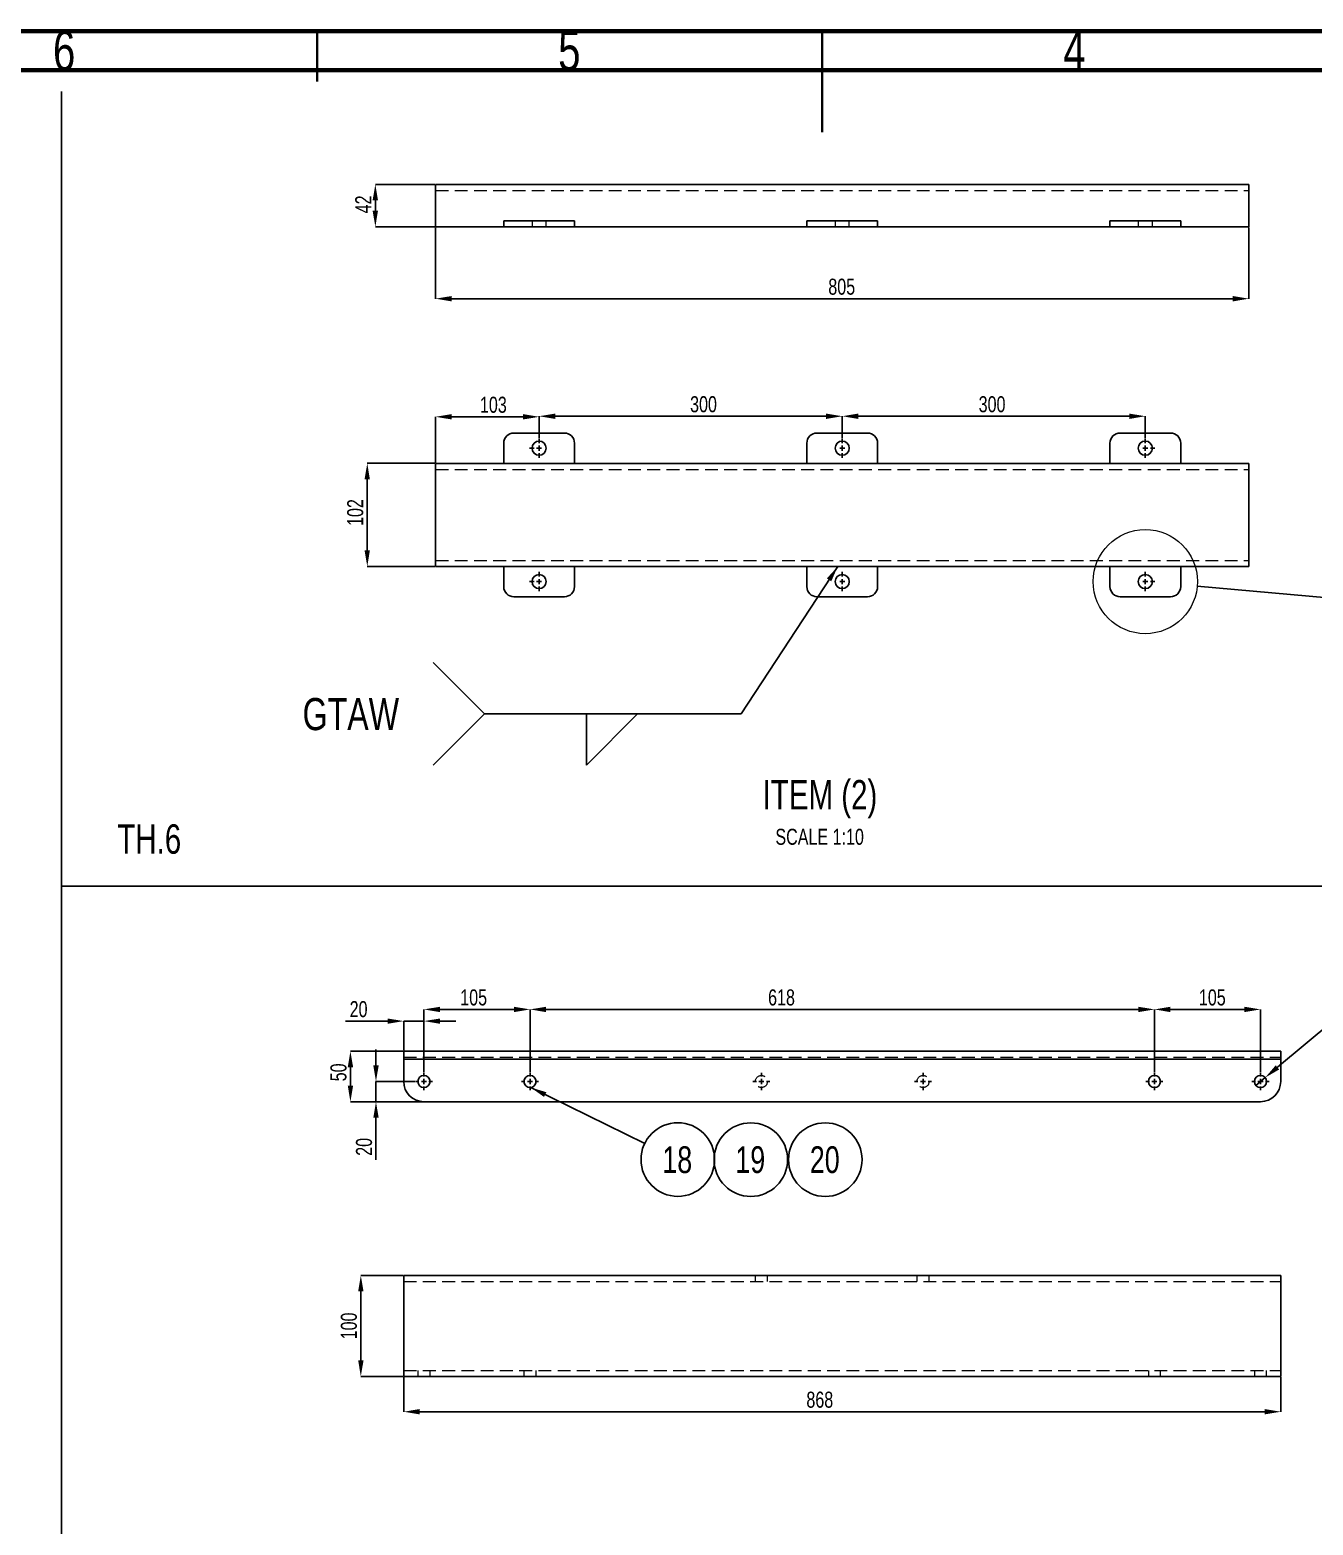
# Model space of a CAD drawing. Header units: millimetres. Extents: x 15 to 1268, y -316 to 292.
# Drawn here: x 989.9 to 1116.9, y 142 to 290 of the extents above; entities that cross this region are included whole.
import ezdxf

# ---------------------------------------------------------------- set-up
doc = ezdxf.new("R2010")
doc.units = ezdxf.units.MM
doc.header["$PDSIZE"] = -1
doc.linetypes.add('HIDDEN', pattern=[1.905, 1.27, -0.635])
doc.layers.add('FORMAT', color=7, linetype='Continuous')
doc.styles.add('SLDTEXTSTYLE0', font='TXT', dxfattribs={"width": 0.75})
doc.dimstyles.new('SLDDIMSTYLE0', dxfattribs={"dimtxt": 0.18, "dimasz": 1.5875, "dimexe": 0, "dimexo": 0.0625, "dimgap": 0, "dimtad": 0, "dimtih": 1, "dimtoh": 1, "dimdec": 0, "dimrnd": 1e-09, "dimzin": 0, "dimdsep": 46, "dimtxsty": 'Standard', "dimsah": 1, "dimcen": 0.09, "dimadec": 0, "dimazin": 0, "dimtfac": 1.5875, "dimtdec": 0, "dimtofl": 0, "dimtmove": 0, "dimatfit": 3, "dimfxl": 1, "dimfrac": 2, "dimtolj": 1, "dimtzin": 0, "dimarcsym": 0})
doc.dimstyles.new('SLDDIMSTYLE14', dxfattribs={"dimtxt": 0.18, "dimasz": 1.5875, "dimexe": 0, "dimexo": 0.0625, "dimgap": 0, "dimtad": 0, "dimtih": 1, "dimtoh": 1, "dimdec": 0, "dimrnd": 1e-09, "dimzin": 0, "dimdsep": 46, "dimtxsty": 'Standard', "dimblk1": 'NONE', "dimblk2": 'NONE', "dimsah": 1, "dimcen": 0.09, "dimadec": 0, "dimazin": 0, "dimtfac": 1.5875, "dimtdec": 0, "dimtofl": 0, "dimtmove": 0, "dimatfit": 3, "dimldrblk": 'NONE', "dimfxl": 1, "dimfrac": 2, "dimtolj": 1, "dimtzin": 0, "dimarcsym": 0})
doc.dimstyles.new('SLDDIMSTYLE17', dxfattribs={"dimtxt": 1.5875, "dimasz": 1.5875, "dimexe": 0, "dimexo": 0.0625, "dimgap": 0.396875, "dimtad": 0, "dimtih": 1, "dimtoh": 1, "dimdec": 0, "dimlfac": 10, "dimrnd": 1e-09, "dimzin": 12, "dimdsep": 46, "dimtxsty": 'SLDTEXTSTYLE0', "dimblk1": 'NONE', "dimsah": 1, "dimcen": 0, "dimadec": 0, "dimazin": 3, "dimtfac": 1, "dimtdec": 0, "dimtmove": 0, "dimatfit": 3, "dimldrblk": 'NONE', "dimfxl": 1, "dimfrac": 2, "dimtolj": 1, "dimtzin": 12, "dimarcsym": 0})
doc.dimstyles.new('SLDDIMSTYLE3', dxfattribs={"dimtxt": 1.5875, "dimasz": 1.5875, "dimexe": 0, "dimexo": 0.0625, "dimgap": 0.396875, "dimtad": 1, "dimdec": 0, "dimlfac": 10, "dimrnd": 1e-09, "dimzin": 12, "dimdsep": 46, "dimtxsty": 'SLDTEXTSTYLE0', "dimsah": 1, "dimcen": 0.09, "dimadec": 0, "dimazin": 3, "dimtfac": 1, "dimtdec": 0, "dimtofl": 0, "dimtmove": 0, "dimatfit": 3, "dimfxl": 1, "dimfrac": 2, "dimtolj": 1, "dimtzin": 12, "dimarcsym": 0})
doc.dimstyles.new('SLDDIMSTYLE4', dxfattribs={"dimtxt": 1.5875, "dimasz": 1.5875, "dimexe": 0, "dimexo": 0.0625, "dimgap": 0.396875, "dimtad": 1, "dimdec": 0, "dimlfac": 10, "dimrnd": 1e-09, "dimzin": 12, "dimdsep": 46, "dimtxsty": 'SLDTEXTSTYLE0', "dimsah": 1, "dimcen": 0.09, "dimadec": 0, "dimazin": 3, "dimtfac": 1, "dimtdec": 0, "dimtmove": 0, "dimatfit": 0, "dimfxl": 1, "dimfrac": 2, "dimtolj": 1, "dimtzin": 12, "dimarcsym": 0})

# ---------------------------------------------------------------- blocks, each defined once
blk = doc.blocks.new('*D788')
at = {"layer": 'Defpoints', "color": 0}
for p in [(1030.04, 247.07), (1023.28, 236.87), (1030.04, 236.87)]:
    blk.add_point(p, dxfattribs=at)
at = {"layer": 'FORMAT', "color": 0, "lineweight": -2}
for p, q in [((1029.98, 247.07), (1023.28, 247.07)), ((1023.28, 245.48), (1023.28, 238.46)), ((1029.98, 236.87), (1023.28, 236.87))]:
    blk.add_line(p, q, dxfattribs=at)
at = {"layer": 'FORMAT', "color": 0}
for points in [[(1023.01, 245.48), (1023.54, 245.48), (1023.28, 247.07)], [(1023.01, 238.46), (1023.54, 238.46), (1023.28, 236.87)]]:
    blk.add_solid(points, dxfattribs=at)
at = {"layer": 'FORMAT', "color": 0, "insert": (1021.29, 242.2), "char_height": 1.587, "attachment_point": 2, "rotation": 90, "style": 'SLDTEXTSTYLE0'}
blk.add_mtext('\\A1;102', dxfattribs=at)
blk = doc.blocks.new('*D789')
at = {"layer": 'Defpoints', "color": 0}
for p in [(1100.29, 251.73), (1070.29, 249.52), (1100.29, 249.52)]:
    blk.add_point(p, dxfattribs=at)
at = {"layer": 'FORMAT', "color": 0, "lineweight": -2}
for p, q in [((1070.29, 249.58), (1070.29, 251.73)), ((1071.88, 251.73), (1098.7, 251.73)), ((1100.29, 249.58), (1100.29, 251.73))]:
    blk.add_line(p, q, dxfattribs=at)
at = {"layer": 'FORMAT', "color": 0}
for points in [[(1071.88, 251.99), (1071.88, 251.46), (1070.29, 251.73)], [(1098.7, 251.99), (1098.7, 251.46), (1100.29, 251.73)]]:
    blk.add_solid(points, dxfattribs=at)
at = {"layer": 'FORMAT', "color": 0, "insert": (1085.12, 253.71), "char_height": 1.587, "attachment_point": 2, "style": 'SLDTEXTSTYLE0'}
blk.add_mtext('\\A1;300', dxfattribs=at)
blk = doc.blocks.new('*D790')
at = {"layer": 'Defpoints', "color": 0}
for p in [(1070.29, 251.73), (1040.29, 249.52), (1070.29, 249.52)]:
    blk.add_point(p, dxfattribs=at)
at = {"layer": 'FORMAT', "color": 0, "lineweight": -2}
for p, q in [((1040.29, 249.58), (1040.29, 251.73)), ((1041.88, 251.73), (1068.7, 251.73)), ((1070.29, 249.58), (1070.29, 251.73))]:
    blk.add_line(p, q, dxfattribs=at)
at = {"layer": 'FORMAT', "color": 0}
for points in [[(1041.88, 251.99), (1041.88, 251.46), (1040.29, 251.73)], [(1068.7, 251.99), (1068.7, 251.46), (1070.29, 251.73)]]:
    blk.add_solid(points, dxfattribs=at)
at = {"layer": 'FORMAT', "color": 0, "insert": (1056.56, 253.71), "char_height": 1.587, "attachment_point": 2, "style": 'SLDTEXTSTYLE0'}
blk.add_mtext('\\A1;300', dxfattribs=at)
blk = doc.blocks.new('*D791')
at = {"layer": 'Defpoints', "color": 0}
for p in [(1030.04, 251.67), (1040.29, 249.52), (1030.04, 247.07)]:
    blk.add_point(p, dxfattribs=at)
at = {"layer": 'FORMAT', "color": 0, "lineweight": -2}
for p, q in [((1030.04, 247.13), (1030.04, 251.67)), ((1038.7, 251.67), (1031.63, 251.67)), ((1040.29, 249.58), (1040.29, 251.67))]:
    blk.add_line(p, q, dxfattribs=at)
at = {"layer": 'FORMAT', "color": 0}
for points in [[(1031.63, 251.94), (1031.63, 251.41), (1030.04, 251.67)], [(1038.7, 251.94), (1038.7, 251.41), (1040.29, 251.67)]]:
    blk.add_solid(points, dxfattribs=at)
at = {"layer": 'FORMAT', "color": 0, "insert": (1035.76, 253.66), "char_height": 1.587, "attachment_point": 2, "style": 'SLDTEXTSTYLE0'}
blk.add_mtext('\\A1;103', dxfattribs=at)
blk = doc.blocks.new('SW_NOTE_0_53')
at = {"layer": 'FORMAT', "color": 0, "attachment_point": 2, "style": 'SLDTEXTSTYLE0'}
for s, insert, char_height in [('ITEM (2)', (7, 3.75), 2.91), ('SCALE 1:10', (6.97, -1.07), 1.587)]:
    blk.add_mtext(s, dxfattribs=dict(at, insert=insert, char_height=char_height))
blk = doc.blocks.new('SW_CENTERMARKSYMBOL_25')
at = {"layer": 'FORMAT', "color": 0}
for p, q in [((-60.5, 0), (-60.95, 0)), ((-60, 0), (-60.25, 0)), ((-60, 0.5), (-60, 0.95)), ((-60, 0), (-60, 0.25)), ((-60, 0), (-60, -0.25)), ((-60, 0), (-59.75, 0)), ((-30, 0), (-30.25, 0)), ((-30, 0.5), (-30, 0.95)), ((-30, 0), (-30, 0.25)), ((-30, 0), (-30, -0.25)), ((-30, 0), (-29.75, 0)), ((0, 0), (-0.25, 0)), ((0, 0.5), (0, 0.95)), ((0, 0), (0, 0.25)), ((0, 0), (0, -0.25)), ((0, 0), (0.25, 0)), ((0.5, 0), (0.95, 0)), ((-60, -0.5), (-60, -0.95)), ((-30, -0.5), (-30, -0.95)), ((0, -0.5), (0, -0.95))]:
    blk.add_line(p, q, dxfattribs=at)
blk = doc.blocks.new('SW_CENTERMARKSYMBOL_26')
at = {"layer": 'FORMAT', "color": 0}
for p, q in [((-60.5, 0), (-60.95, 0)), ((-60, 0), (-60.25, 0)), ((-60, 0.5), (-60, 0.95)), ((-60, 0), (-60, 0.25)), ((-60, 0), (-60, -0.25)), ((-60, 0), (-59.75, 0)), ((-30, 0), (-30.25, 0)), ((-30, 0.5), (-30, 0.95)), ((-30, 0), (-30, 0.25)), ((-30, 0), (-30, -0.25)), ((-30, 0), (-29.75, 0)), ((0, 0), (-0.25, 0)), ((0, 0.5), (0, 0.95)), ((0, 0), (0, 0.25)), ((0, 0), (0, -0.25)), ((0, 0), (0.25, 0)), ((0.5, 0), (0.95, 0)), ((-60, -0.5), (-60, -0.95)), ((-30, -0.5), (-30, -0.95)), ((0, -0.5), (0, -0.95))]:
    blk.add_line(p, q, dxfattribs=at)
blk = doc.blocks.new('_None')
blk = doc.blocks.new('SW_SYMBOL_AWLD_FILL')
at = {"layer": 'FORMAT', "color": 0}
for p, q in [((0, 0), (0, 1250)), ((0, 1250), (1250, 0)), ((1250, 0), (0, 0))]:
    blk.add_line(p, q, dxfattribs=at)
blk = doc.blocks.new('SW_WELDSYMBOL_1')
at = {"layer": 'FORMAT', "color": 0}
for p in [(-30.48, 5.08), (-30.48, -5.08), (0, 0)]:
    blk.add_line(p, (-25.4, 0), dxfattribs=at)
at = {"layer": 'FORMAT', "color": 0, "extrusion": (0, 0, -1), "xscale": 0.0040555664, "yscale": 0.0040555664, "zscale": 0.0040555664, "rotation": 180}
blk.add_blockref('SW_SYMBOL_AWLD_FILL', (15.33, 0.01), dxfattribs=at)
at = {"layer": 'FORMAT', "color": 0, "insert": (-43.42, 1.57), "char_height": 3.175, "attachment_point": 1, "style": 'SLDTEXTSTYLE0'}
blk.add_mtext('GTAW', dxfattribs=at)
blk = doc.blocks.new('*D792')
at = {"layer": 'Defpoints', "color": 0}
for p in [(1030.04, 270.47), (1110.54, 270.47), (1110.54, 263.36)]:
    blk.add_point(p, dxfattribs=at)
at = {"layer": 'FORMAT', "color": 0, "lineweight": -2}
for p, q in [((1030.04, 270.41), (1030.04, 263.36)), ((1110.54, 270.41), (1110.54, 263.36)), ((1031.63, 263.36), (1108.95, 263.36))]:
    blk.add_line(p, q, dxfattribs=at)
at = {"layer": 'FORMAT', "color": 0}
for points in [[(1031.63, 263.62), (1031.63, 263.09), (1030.04, 263.36)], [(1108.95, 263.62), (1108.95, 263.09), (1110.54, 263.36)]]:
    blk.add_solid(points, dxfattribs=at)
at = {"layer": 'FORMAT', "color": 0, "insert": (1070.24, 265.34), "char_height": 1.587, "attachment_point": 2, "style": 'SLDTEXTSTYLE0'}
blk.add_mtext('\\A1;805', dxfattribs=at)
blk = doc.blocks.new('*D793')
at = {"layer": 'Defpoints', "color": 0}
for p in [(1024.08, 274.67), (1030.04, 274.67), (1030.04, 270.47)]:
    blk.add_point(p, dxfattribs=at)
at = {"layer": 'FORMAT', "color": 0, "lineweight": -2}
for p, q in [((1029.98, 274.67), (1024.08, 274.67)), ((1024.08, 272.06), (1024.08, 273.09)), ((1029.98, 270.47), (1024.08, 270.47))]:
    blk.add_line(p, q, dxfattribs=at)
at = {"layer": 'FORMAT', "color": 0}
for points in [[(1023.81, 273.09), (1024.34, 273.09), (1024.08, 274.67)], [(1023.81, 272.06), (1024.34, 272.06), (1024.08, 270.47)]]:
    blk.add_solid(points, dxfattribs=at)
at = {"layer": 'FORMAT', "color": 0, "insert": (1022.09, 272.69), "char_height": 1.587, "attachment_point": 2, "rotation": 90, "style": 'SLDTEXTSTYLE0'}
blk.add_mtext('\\A1;42', dxfattribs=at)
blk = doc.blocks.new('*D800')
at = {"layer": 'Defpoints', "color": 0}
for p in [(1026.89, 166.72), (1022.64, 156.72), (1026.89, 156.72)]:
    blk.add_point(p, dxfattribs=at)
at = {"layer": 'FORMAT', "color": 0, "lineweight": -2}
for p, q in [((1026.83, 166.72), (1022.64, 166.72)), ((1022.64, 165.14), (1022.64, 158.31)), ((1026.83, 156.72), (1022.64, 156.72))]:
    blk.add_line(p, q, dxfattribs=at)
at = {"layer": 'FORMAT', "color": 0}
for points in [[(1022.38, 165.14), (1022.91, 165.14), (1022.64, 166.72)], [(1022.38, 158.31), (1022.91, 158.31), (1022.64, 156.72)]]:
    blk.add_solid(points, dxfattribs=at)
at = {"layer": 'FORMAT', "color": 0, "insert": (1020.66, 161.72), "char_height": 1.587, "attachment_point": 2, "rotation": 90, "style": 'SLDTEXTSTYLE0'}
blk.add_mtext('\\A1;100', dxfattribs=at)
blk = doc.blocks.new('*D801')
at = {"layer": 'Defpoints', "color": 0}
for p in [(1026.89, 156.72), (1113.69, 156.72), (1113.69, 153.23)]:
    blk.add_point(p, dxfattribs=at)
at = {"layer": 'FORMAT', "color": 0, "lineweight": -2}
for p, q in [((1026.89, 156.66), (1026.89, 153.23)), ((1113.69, 156.66), (1113.69, 153.23)), ((1028.48, 153.23), (1112.1, 153.23))]:
    blk.add_line(p, q, dxfattribs=at)
at = {"layer": 'FORMAT', "color": 0}
for points in [[(1028.48, 153.5), (1028.48, 152.97), (1026.89, 153.23)], [(1112.1, 153.5), (1112.1, 152.97), (1113.69, 153.23)]]:
    blk.add_solid(points, dxfattribs=at)
at = {"layer": 'FORMAT', "color": 0, "insert": (1068.07, 155.22), "char_height": 1.587, "attachment_point": 2, "style": 'SLDTEXTSTYLE0'}
blk.add_mtext('\\A1;868', dxfattribs=at)
blk = doc.blocks.new('*D864')
at = {"layer": 'Defpoints', "color": 0}
for p in [(1026.89, 188.9), (1021.61, 183.9), (1028.89, 183.9)]:
    blk.add_point(p, dxfattribs=at)
at = {"layer": 'FORMAT', "color": 0, "lineweight": -2}
for p, q in [((1026.83, 188.9), (1021.61, 188.9)), ((1021.61, 187.32), (1021.61, 185.49)), ((1028.83, 183.9), (1021.61, 183.9))]:
    blk.add_line(p, q, dxfattribs=at)
at = {"layer": 'FORMAT', "color": 0}
for points in [[(1021.35, 187.32), (1021.88, 187.32), (1021.61, 188.9)], [(1021.35, 185.49), (1021.88, 185.49), (1021.61, 183.9)]]:
    blk.add_solid(points, dxfattribs=at)
at = {"layer": 'FORMAT', "color": 0, "insert": (1019.63, 186.81), "char_height": 1.587, "attachment_point": 2, "rotation": 90, "style": 'SLDTEXTSTYLE0'}
blk.add_mtext('\\A1;50', dxfattribs=at)
blk = doc.blocks.new('*D865')
at = {"layer": 'Defpoints', "color": 0}
for p in [(1026.89, 191.88), (1026.89, 188.9), (1028.89, 186.75)]:
    blk.add_point(p, dxfattribs=at)
at = {"layer": 'FORMAT', "color": 0, "lineweight": -2}
for p, q in [((1025.3, 191.88), (1021.13, 191.88)), ((1026.89, 188.97), (1026.89, 191.88)), ((1028.89, 191.88), (1026.89, 191.88)), ((1028.89, 186.82), (1028.89, 191.88)), ((1030.48, 191.88), (1032.06, 191.88))]:
    blk.add_line(p, q, dxfattribs=at)
at = {"layer": 'FORMAT', "color": 0}
for points in [[(1025.3, 192.14), (1025.3, 191.62), (1026.89, 191.88)], [(1030.48, 192.14), (1030.48, 191.62), (1028.89, 191.88)]]:
    blk.add_solid(points, dxfattribs=at)
at = {"layer": 'FORMAT', "color": 0, "insert": (1022.42, 193.86), "char_height": 1.587, "attachment_point": 2, "style": 'SLDTEXTSTYLE0'}
blk.add_mtext('\\A1;20', dxfattribs=at)
blk = doc.blocks.new('*D866')
at = {"layer": 'Defpoints', "color": 0}
for p in [(1039.39, 193.04), (1028.89, 186.75), (1039.39, 186.75)]:
    blk.add_point(p, dxfattribs=at)
at = {"layer": 'FORMAT', "color": 0, "lineweight": -2}
for p, q in [((1028.89, 186.82), (1028.89, 193.04)), ((1030.48, 193.04), (1037.8, 193.04)), ((1039.39, 186.82), (1039.39, 193.04))]:
    blk.add_line(p, q, dxfattribs=at)
at = {"layer": 'FORMAT', "color": 0}
for points in [[(1030.48, 193.3), (1030.48, 192.77), (1028.89, 193.04)], [(1037.8, 193.3), (1037.8, 192.77), (1039.39, 193.04)]]:
    blk.add_solid(points, dxfattribs=at)
at = {"layer": 'FORMAT', "color": 0, "insert": (1033.81, 195.02), "char_height": 1.587, "attachment_point": 2, "style": 'SLDTEXTSTYLE0'}
blk.add_mtext('\\A1;105', dxfattribs=at)
blk = doc.blocks.new('*D867')
at = {"layer": 'Defpoints', "color": 0}
for p in [(1101.19, 193.04), (1039.39, 186.75), (1101.19, 186.75)]:
    blk.add_point(p, dxfattribs=at)
at = {"layer": 'FORMAT', "color": 0, "lineweight": -2}
for p, q in [((1039.39, 186.82), (1039.39, 193.04)), ((1040.98, 193.04), (1099.6, 193.04)), ((1101.19, 186.82), (1101.19, 193.04))]:
    blk.add_line(p, q, dxfattribs=at)
at = {"layer": 'FORMAT', "color": 0}
for points in [[(1040.98, 193.3), (1040.98, 192.77), (1039.39, 193.04)], [(1099.6, 193.3), (1099.6, 192.77), (1101.19, 193.04)]]:
    blk.add_solid(points, dxfattribs=at)
at = {"layer": 'FORMAT', "color": 0, "insert": (1064.28, 195.02), "char_height": 1.587, "attachment_point": 2, "style": 'SLDTEXTSTYLE0'}
blk.add_mtext('\\A1;618', dxfattribs=at)
blk = doc.blocks.new('*D868')
at = {"layer": 'Defpoints', "color": 0}
for p in [(1111.69, 193.04), (1101.19, 186.75), (1111.69, 186.75)]:
    blk.add_point(p, dxfattribs=at)
at = {"layer": 'FORMAT', "color": 0, "lineweight": -2}
for p, q in [((1101.19, 186.82), (1101.19, 193.04)), ((1102.78, 193.04), (1110.1, 193.04)), ((1111.69, 186.82), (1111.69, 193.04))]:
    blk.add_line(p, q, dxfattribs=at)
at = {"layer": 'FORMAT', "color": 0}
for points in [[(1102.78, 193.3), (1102.78, 192.77), (1101.19, 193.04)], [(1110.1, 193.3), (1110.1, 192.77), (1111.69, 193.04)]]:
    blk.add_solid(points, dxfattribs=at)
at = {"layer": 'FORMAT', "color": 0, "insert": (1106.92, 195.02), "char_height": 1.587, "attachment_point": 2, "style": 'SLDTEXTSTYLE0'}
blk.add_mtext('\\A1;105', dxfattribs=at)
blk = doc.blocks.new('*D869')
at = {"layer": 'Defpoints', "color": 0}
for p in [(1111.23, 185.52), (1112.15, 186.29)]:
    blk.add_point(p, dxfattribs=at)
at = {"layer": 'FORMAT', "color": 0, "lineweight": -2}
for p, q in [((1118.84, 191.88), (1113.37, 187.31)), ((1125.41, 191.88), (1118.84, 191.88)), ((1111.23, 185.52), (1112.15, 186.29))]:
    blk.add_line(p, q, dxfattribs=at)
at = {"layer": 'FORMAT', "color": 0}
blk.add_solid([(1113.2, 187.51), (1113.54, 187.1), (1112.15, 186.29)], dxfattribs=at)
at = {"layer": 'FORMAT', "color": 0, "insert": (1125.8, 192.67), "char_height": 1.5875, "attachment_point": 1, "style": 'SLDTEXTSTYLE0'}
blk.add_mtext('\\A1;4 HOLES ∅12', dxfattribs=at)
blk = doc.blocks.new('*D870')
at = {"layer": 'Defpoints', "color": 0}
for p in [(1024.14, 185.9), (1028.04, 185.9), (1028.89, 183.9)]:
    blk.add_point(p, dxfattribs=at)
at = {"layer": 'FORMAT', "color": 0, "lineweight": -2}
for p, q in [((1024.14, 187.49), (1024.14, 189.08)), ((1027.98, 185.9), (1024.14, 185.9)), ((1024.14, 185.9), (1024.14, 183.9)), ((1028.83, 183.9), (1024.14, 183.9)), ((1024.14, 182.32), (1024.14, 178.15))]:
    blk.add_line(p, q, dxfattribs=at)
at = {"layer": 'FORMAT', "color": 0}
for points in [[(1023.88, 187.49), (1024.41, 187.49), (1024.14, 185.9)], [(1023.88, 182.32), (1024.41, 182.32), (1024.14, 183.9)]]:
    blk.add_solid(points, dxfattribs=at)
at = {"layer": 'FORMAT', "color": 0, "insert": (1022.16, 179.44), "char_height": 1.587, "attachment_point": 2, "rotation": 90, "style": 'SLDTEXTSTYLE0'}
blk.add_mtext('\\A1;20', dxfattribs=at)
blk = doc.blocks.new('SW_NOTE_0_75')
at = {"layer": 'FORMAT', "color": 0}
blk.add_circle((3.27, -1.6), 3.64, dxfattribs=at)
at = {"layer": 'FORMAT', "color": 0, "insert": (3.22, -0.29), "char_height": 2.646, "attachment_point": 2, "style": 'SLDTEXTSTYLE0'}
blk.add_mtext('18', dxfattribs=at)
blk = doc.blocks.new('SW_NOTE_0_76')
at = {"layer": 'FORMAT', "color": 0}
blk.add_circle((1.95, 2.09), 3.64, dxfattribs=at)
at = {"layer": 'FORMAT', "color": 0, "insert": (1.9, 3.41), "char_height": 2.646, "attachment_point": 2, "style": 'SLDTEXTSTYLE0'}
blk.add_mtext('19', dxfattribs=at)
blk = doc.blocks.new('SW_NOTE_0_77')
at = {"layer": 'FORMAT', "color": 0}
blk.add_circle((1.95, 2.09), 3.64, dxfattribs=at)
at = {"layer": 'FORMAT', "color": 0, "insert": (1.9, 3.41), "char_height": 2.646, "attachment_point": 2, "style": 'SLDTEXTSTYLE0'}
blk.add_mtext('20', dxfattribs=at)
blk = doc.blocks.new('SW_CENTERMARKSYMBOL_48')
at = {"layer": 'FORMAT', "color": 0}
for p, q in [((-0.5, 0), (-0.85, 0)), ((0, 0), (-0.25, 0)), ((0, 0.5), (0, 0.85)), ((0, 0), (0, 0.25)), ((0, 0), (0, -0.25)), ((0, 0), (0.25, 0)), ((0.5, 0), (0.85, 0)), ((0, -0.5), (0, -0.85))]:
    blk.add_line(p, q, dxfattribs=at)
blk = doc.blocks.new('SW_CENTERMARKSYMBOL_49')
at = {"layer": 'FORMAT', "color": 0}
for p, q in [((-0.5, 0), (-0.85, 0)), ((0, 0), (-0.25, 0)), ((0, 0.5), (0, 0.85)), ((0, 0), (0, 0.25)), ((0, 0), (0, -0.25)), ((0, 0), (0.25, 0)), ((0.5, 0), (0.85, 0)), ((0, -0.5), (0, -0.85))]:
    blk.add_line(p, q, dxfattribs=at)
blk = doc.blocks.new('SW_CENTERMARKSYMBOL_50')
at = {"layer": 'FORMAT', "color": 0}
for p, q in [((-0.5, 0), (-0.85, 0)), ((0, 0), (-0.25, 0)), ((0, 0.5), (0, 0.85)), ((0, 0), (0, 0.25)), ((0, 0), (0, -0.25)), ((0, 0), (0.25, 0)), ((0.5, 0), (0.85, 0)), ((0, -0.5), (0, -0.85))]:
    blk.add_line(p, q, dxfattribs=at)
blk = doc.blocks.new('SW_CENTERMARKSYMBOL_51')
at = {"layer": 'FORMAT', "color": 0}
for p, q in [((-0.5, 0), (-0.85, 0)), ((0, 0), (-0.25, 0)), ((0, 0.5), (0, 0.85)), ((0, 0), (0, 0.25)), ((0, 0), (0, -0.25)), ((0, 0), (0.25, 0)), ((0.5, 0), (0.85, 0)), ((0, -0.5), (0, -0.85))]:
    blk.add_line(p, q, dxfattribs=at)
blk = doc.blocks.new('SW_CENTERMARKSYMBOL_52')
at = {"layer": 'FORMAT', "color": 0}
for p, q in [((-0.5, 0), (-0.85, 0)), ((0, 0), (-0.25, 0)), ((0, 0.5), (0, 0.85)), ((0, 0), (0, 0.25)), ((0, 0), (0, -0.25)), ((0, 0), (0.25, 0)), ((0.5, 0), (0.85, 0)), ((0, -0.5), (0, -0.85))]:
    blk.add_line(p, q, dxfattribs=at)
blk = doc.blocks.new('SW_CENTERMARKSYMBOL_53')
at = {"layer": 'FORMAT', "color": 0}
for p, q in [((-0.5, 0), (-0.85, 0)), ((0, 0), (-0.25, 0)), ((0, 0.5), (0, 0.85)), ((0, 0), (0, 0.25)), ((0, 0), (0, -0.25)), ((0, 0), (0.25, 0)), ((0.5, 0), (0.85, 0)), ((0, -0.5), (0, -0.85))]:
    blk.add_line(p, q, dxfattribs=at)

msp = doc.modelspace()

# ---------------------------------------------------------------- linework, layer by layer
at = {"color": 7, "linetype": 'Continuous', "lineweight": 70}
for p, q in [((868.31754949, 289.83338776), (1268.31754949, 289.83338776)), ((873.31754949, 285.96691277), (1262.72002161, 285.96691277))]:
    msp.add_line(p, q, dxfattribs=at)
at = {"color": 7, "linetype": 'Continuous', "lineweight": 35}
for p, q in [((1018.31754949, 284.83338776), (1018.31754949, 289.83338776)), ((1068.31754949, 289.83438776), (1068.31754949, 279.83238776)), ((1068.31754949, 284.83338776), (1068.31754949, 289.83338776))]:
    msp.add_line(p, q, dxfattribs=at)
at = {"color": 7, "linetype": 'Continuous', "lineweight": 25}
for p, q in [((1030.03923477, 274.67282878), (1030.03923477, 273.87282878)), ((1030.03923477, 274.67282878), (1110.53923477, 274.67282878)), ((1030.03923477, 273.87282878), (1030.03923477, 270.47282878)), ((1110.53923477, 274.67282878), (1110.53923477, 273.87282878)), ((1110.53923477, 273.87282878), (1110.53923477, 270.47282878)), ((1036.78923477, 271.07282878), (1036.78923477, 270.47282878)), ((1036.78923477, 271.07282878), (1037.78923477, 271.07282878)), ((1037.78923477, 271.07282878), (1042.78923477, 271.07282878)), ((1042.78923477, 271.07282878), (1043.78923477, 271.07282878)), ((1043.78923477, 271.07282878), (1043.78923477, 270.47282878)), ((1066.78923477, 271.07282878), (1066.78923477, 270.47282878)), ((1066.78923477, 271.07282878), (1067.78923477, 271.07282878)), ((1067.78923477, 271.07282878), (1072.78923477, 271.07282878)), ((1072.78923477, 271.07282878), (1073.78923477, 271.07282878)), ((1073.78923477, 271.07282878), (1073.78923477, 270.47282878)), ((1096.78923477, 271.07282878), (1096.78923477, 270.47282878)), ((1096.78923477, 271.07282878), (1097.78923477, 271.07282878)), ((1097.78923477, 271.07282878), (1102.78923477, 271.07282878)), ((1102.78923477, 271.07282878), (1103.78923477, 271.07282878)), ((1103.78923477, 271.07282878), (1103.78923477, 270.47282878)), ((1030.03923477, 270.47282878), (1036.78923477, 270.47282878)), ((1036.78923477, 270.47282878), (1037.78923477, 270.47282878)), ((1037.78923477, 270.47282878), (1042.78923477, 270.47282878)), ((1042.78923477, 270.47282878), (1043.78923477, 270.47282878)), ((1043.78923477, 270.47282878), (1066.78923477, 270.47282878)), ((1066.78923477, 270.47282878), (1067.78923477, 270.47282878)), ((1067.78923477, 270.47282878), (1072.78923477, 270.47282878)), ((1072.78923477, 270.47282878), (1073.78923477, 270.47282878)), ((1073.78923477, 270.47282878), (1096.78923477, 270.47282878)), ((1096.78923477, 270.47282878), (1097.78923477, 270.47282878)), ((1097.78923477, 270.47282878), (1102.78923477, 270.47282878)), ((1102.78923477, 270.47282878), (1103.78923477, 270.47282878)), ((1103.78923477, 270.47282878), (1110.53923477, 270.47282878)), ((1042.78923477, 250.06845774), (1037.78923477, 250.06845774)), ((1072.78923477, 250.06845774), (1067.78923477, 250.06845774)), ((1102.78923477, 250.06845774), (1097.78923477, 250.06845774)), ((1036.78923477, 249.06845774), (1036.78923477, 247.06845774)), ((1043.78923477, 247.06845774), (1043.78923477, 249.06845774)), ((1066.78923477, 249.06845774), (1066.78923477, 247.06845774)), ((1073.78923477, 247.06845774), (1073.78923477, 249.06845774)), ((1096.78923477, 249.06845774), (1096.78923477, 247.06845774)), ((1103.78923477, 247.06845774), (1103.78923477, 249.06845774)), ((1030.03923477, 247.06845774), (1110.53923477, 247.06845774)), ((1030.03923477, 247.06845774), (1030.03923477, 246.26845774)), ((1110.53923477, 247.06845774), (1110.53923477, 246.26845774)), ((1030.03923477, 246.26845774), (1030.03923477, 237.66845774)), ((1110.53923477, 246.26845774), (1110.53923477, 237.66845774)), ((1030.03923477, 237.66845774), (1030.03923477, 236.86845774)), ((1030.03923477, 236.86845774), (1110.53923477, 236.86845774)), ((1036.78923477, 236.86845774), (1036.78923477, 234.86845774)), ((1043.78923477, 234.86845774), (1043.78923477, 236.86845774)), ((1066.78923477, 236.86845774), (1066.78923477, 234.86845774)), ((1073.78923477, 234.86845774), (1073.78923477, 236.86845774)), ((1096.78923477, 236.86845774), (1096.78923477, 234.86845774)), ((1103.78923477, 234.86845774), (1103.78923477, 236.86845774)), ((1110.53923477, 237.66845774), (1110.53923477, 236.86845774)), ((1037.78923477, 233.86845774), (1042.78923477, 233.86845774)), ((1067.78923477, 233.86845774), (1072.78923477, 233.86845774)), ((1097.78923477, 233.86845774), (1102.78923477, 233.86845774)), ((1026.88923477, 188.90376474), (1113.68923477, 188.90376474)), ((1026.88923477, 188.90376474), (1026.88923477, 188.10376474)), ((1026.88923477, 188.10376474), (1026.88923477, 185.90376474)), ((1026.88923477, 188.10376474), (1113.68923477, 188.10376474)), ((1113.68923477, 188.90376474), (1113.68923477, 188.10376474)), ((1113.68923477, 188.10376474), (1113.68923477, 185.90376474)), ((1028.88923477, 183.90376474), (1111.68923477, 183.90376474)), ((1026.88923477, 166.72468286), (1026.88923477, 165.92468286)), ((1026.88923477, 166.72468286), (1113.68923477, 166.72468286)), ((1026.88923477, 165.92468286), (1026.88923477, 157.52468286)), ((1113.68923477, 166.72468286), (1113.68923477, 165.92468286)), ((1113.68923477, 165.92468286), (1113.68923477, 157.52468286)), ((1026.88923477, 157.52468286), (1026.88923477, 156.72468286)), ((1113.68923477, 157.52468286), (1113.68923477, 156.72468286)), ((1026.88923477, 156.72468286), (1113.68923477, 156.72468286))]:
    msp.add_line(p, q, dxfattribs=at)
at = {"color": 7, "linetype": 'HIDDEN', "lineweight": 18}
for p, q in [((1030.03923477, 274.07282878), (1110.53923477, 274.07282878)), ((1039.58923477, 271.07282878), (1039.58923477, 270.47282878)), ((1040.98923477, 270.47282878), (1040.98923477, 271.07282878)), ((1069.58923477, 271.07282878), (1069.58923477, 270.47282878)), ((1070.98923477, 270.47282878), (1070.98923477, 271.07282878)), ((1099.58923477, 271.07282878), (1099.58923477, 270.47282878)), ((1100.98923477, 270.47282878), (1100.98923477, 271.07282878)), ((1030.03923477, 246.46845774), (1110.53923477, 246.46845774)), ((1030.03923477, 237.46845774), (1110.53923477, 237.46845774)), ((1026.88923477, 188.30376474), (1113.68923477, 188.30376474)), ((1026.88923477, 166.12468286), (1113.68923477, 166.12468286)), ((1061.68923477, 166.72468286), (1061.68923477, 166.12468286)), ((1062.88923477, 166.12468286), (1062.88923477, 166.72468286)), ((1077.68923477, 166.72468286), (1077.68923477, 166.12468286)), ((1078.88923477, 166.12468286), (1078.88923477, 166.72468286)), ((1026.88923477, 157.32468286), (1113.68923477, 157.32468286)), ((1028.28923477, 157.32468286), (1028.28923477, 156.72468286)), ((1029.48923477, 156.72468286), (1029.48923477, 157.32468286)), ((1038.78923477, 157.32468286), (1038.78923477, 156.72468286)), ((1039.98923477, 156.72468286), (1039.98923477, 157.32468286)), ((1100.58923477, 157.32468286), (1100.58923477, 156.72468286)), ((1101.78923477, 156.72468286), (1101.78923477, 157.32468286)), ((1111.08923477, 157.32468286), (1111.08923477, 156.72468286)), ((1112.28923477, 156.72468286), (1112.28923477, 157.32468286))]:
    msp.add_line(p, q, dxfattribs=at)
at = {"color": 7, "linetype": 'Continuous', "lineweight": 25}
for centre, radius in [((1040.28923477, 248.56845774), 0.7), ((1070.28923477, 248.56845774), 0.7), ((1100.28923477, 248.56845774), 0.7), ((1040.28923477, 235.36845774), 0.7), ((1070.28923477, 235.36845774), 0.7), ((1100.28923477, 235.36845774), 0.7), ((1028.88923477, 185.90376474), 0.6), ((1039.38923477, 185.90376474), 0.6), ((1101.18923477, 185.90376474), 0.6), ((1111.68923477, 185.90376474), 0.6)]:
    msp.add_circle(centre, radius, dxfattribs=at)
at = {"color": 7, "linetype": 'Continuous', "lineweight": 18}
msp.add_circle((1100.28923477, 235.36845774), 5.15654726, dxfattribs=at)
at = {"color": 7, "linetype": 'HIDDEN', "lineweight": 18}
for centre in [(1062.28923477, 185.90376474), (1078.28923477, 185.90376474)]:
    msp.add_circle(centre, 0.6, dxfattribs=at)
at = {"color": 7, "linetype": 'Continuous', "lineweight": 25}
for centre, radius, start, end in [((1037.78923477, 249.06845774), 1, 90, 180), ((1042.78923477, 249.06845774), 1, 0, 90), ((1067.78923477, 249.06845774), 1, 90, 180), ((1072.78923477, 249.06845774), 1, 0, 90), ((1097.78923477, 249.06845774), 1, 90, 180), ((1102.78923477, 249.06845774), 1, 0, 90), ((1037.78923477, 234.86845774), 1, 180, 270), ((1042.78923477, 234.86845774), 1, 270, 0), ((1067.78923477, 234.86845774), 1, 180, 270), ((1072.78923477, 234.86845774), 1, 270, 0), ((1097.78923477, 234.86845774), 1, 180, 270), ((1102.78923477, 234.86845774), 1, 270, 0), ((1028.88923477, 185.90376474), 2, 180, 270), ((1111.68923477, 185.90376474), 2, 270, 0)]:
    msp.add_arc(centre, radius, start, end, dxfattribs=at)
at = {"layer": 'FORMAT'}
for p, q in [((993.03086841, 283.86284738), (993.03086841, 8.42160282)), ((1171.30784354, 205.21972299), (993.03086841, 205.21972299))]:
    msp.add_line(p, q, dxfattribs=at)

# ---------------------------------------------------------------- block references
for name, p in [('SW_CENTERMARKSYMBOL_25', (1100.28923477, 248.56845774)), ('SW_CENTERMARKSYMBOL_26', (1100.28923477, 235.36845774)), ('SW_WELDSYMBOL_1', (1060.29771475, 222.27736423)), ('SW_NOTE_0_53', (1061.08647036, 211.98289172)), ('SW_CENTERMARKSYMBOL_48', (1028.88923477, 185.90376474)), ('SW_CENTERMARKSYMBOL_49', (1039.38923477, 185.90376474)), ('SW_CENTERMARKSYMBOL_50', (1062.28923477, 185.90376474)), ('SW_CENTERMARKSYMBOL_53', (1078.28923477, 185.90376474)), ('SW_CENTERMARKSYMBOL_52', (1101.18923477, 185.90376474)), ('SW_CENTERMARKSYMBOL_51', (1111.68923477, 185.90376474)), ('SW_NOTE_0_75', (1050.74378051, 179.78322843)), ('SW_NOTE_0_76', (1059.29024989, 176.08586032)), ('SW_NOTE_0_77', (1066.66159898, 176.08586032))]:
    msp.add_blockref(name, p, dxfattribs=at)

# ---------------------------------------------------------------- texts
at = {"color": 7, "linetype": 'Continuous', "lineweight": 0, "char_height": 3.96875, "attachment_point": 2, "style": 'SLDTEXTSTYLE0'}
for s, insert in [('6', (993.27758644, 289.89354185)), ('5', (1043.27758644, 289.89354185)), ('4', (1093.27758644, 289.89354185))]:
    msp.add_mtext(s, dxfattribs=dict(at, insert=insert))
at = {"layer": 'FORMAT', "insert": (998.53897024, 211.35308635), "char_height": 2.910416667, "attachment_point": 1, "style": 'SLDTEXTSTYLE0'}
msp.add_mtext('TH.6', dxfattribs=at)

# ---------------------------------------------------------------- dimensions: what is measured, and where the dimension line sits
at = {"layer": 'FORMAT'}
for base, p1, p2, picture, middle in [((1024.07792875, 274.67282878), (1030.03923477, 270.47282878), (1030.03923477, 274.67282878), '*D793', (1024.07792875, 272.6859769)), ((1023.27838628, 236.86845774), (1030.03923477, 247.06845774), (1030.03923477, 236.86845774), '*D788', (1023.27838628, 242.19674255)), ((1021.6128231, 183.90376474), (1026.88923477, 188.90376474), (1028.88923477, 183.90376474), '*D864', (1021.6128231, 186.81081715)), ((1024.14054542, 185.90376474), (1028.88923477, 183.90376474), (1028.03923477, 185.90376474), '*D870', (1024.14054542, 179.43892099)), ((1022.64356, 156.72468286), (1026.88923477, 166.72468286), (1026.88923477, 156.72468286), '*D800', (1022.64356, 161.72468286))]:
    dim = msp.add_linear_dim(base=base, p1=p1, p2=p2, angle=90, dimstyle='SLDDIMSTYLE4', dxfattribs=at)
    dim.commit()
    dim.dimension.update_dxf_attribs({"geometry": picture, "text_midpoint": middle, "dimtype": 160})
for base, p1, p2, dimstyle, picture, middle in [((1110.53923477, 263.35626727), (1030.03923477, 270.47282878), (1110.53923477, 270.47282878), 'SLDDIMSTYLE3', '*D792', (1070.2393708, 263.35626727)), ((1030.0392347723, 251.6743585709), (1040.2892347723, 249.5184577401), (1030.0392347723, 247.0684577401), 'SLDDIMSTYLE4', '*D791', (1035.7608650007, 251.6743585709)), ((1070.28923477, 251.72805854), (1040.28923477, 249.51845774), (1070.28923477, 249.51845774), 'SLDDIMSTYLE3', '*D790', (1056.55596066, 251.72805854)), ((1100.28923477, 251.72805854), (1070.28923477, 249.51845774), (1100.28923477, 249.51845774), 'SLDDIMSTYLE3', '*D789', (1085.11702505, 251.72805854)), ((1026.88923477, 191.88033079), (1028.88923477, 186.75376474), (1026.88923477, 188.90376474), 'SLDDIMSTYLE4', '*D865', (1022.42439102, 191.88033079)), ((1039.38923477, 193.03505757), (1028.88923477, 186.75376474), (1039.38923477, 186.75376474), 'SLDDIMSTYLE4', '*D866', (1033.81144332, 193.03505757)), ((1101.18923477, 193.03505757), (1039.38923477, 186.75376474), (1101.18923477, 186.75376474), 'SLDDIMSTYLE3', '*D867', (1064.27559806, 193.03505757)), ((1111.68923477, 193.03505757), (1101.18923477, 186.75376474), (1111.68923477, 186.75376474), 'SLDDIMSTYLE4', '*D868', (1106.91666075, 193.03505757)), ((1113.68923477, 153.23158609), (1026.88923477, 156.72468286), (1113.68923477, 156.72468286), 'SLDDIMSTYLE3', '*D801', (1068.06855253, 153.23158609))]:
    dim = msp.add_linear_dim(base=base, p1=p1, p2=p2, dimstyle=dimstyle, dxfattribs=at)
    dim.commit()
    dim.dimension.update_dxf_attribs({"geometry": picture, "text_midpoint": middle, "dimtype": 160})
dim = msp.add_diameter_dim_2p(p1=(1111.22896961, 185.51885439), p2=(1112.14949994, 186.28867508), text='4 HOLES <>', dimstyle='SLDDIMSTYLE17', dxfattribs=at)
dim.commit()
dim.dimension.update_dxf_attribs({"geometry": '*D869', "text_midpoint": (1131.95638748, 191.88033079), "dimtype": 163})

# ---------------------------------------------------------------- leaders
at = {"color": 7, "linetype": 'Continuous', "lineweight": 18, "has_arrowhead": 0}
msp.add_leader([(1133.28233148, 232.43940108), (1105.42558068, 234.91246392)], dimstyle='SLDDIMSTYLE14', dxfattribs=at)
at = {"layer": 'FORMAT'}
for points in [[(1069.85684441, 236.86845774), (1060.29771475, 222.27736423)], [(1039.47004833, 185.309232), (1050.74378051, 179.78322843)]]:
    msp.add_leader(points, dimstyle='SLDDIMSTYLE0', dxfattribs=at)

doc.saveas('drawing.dxf')
